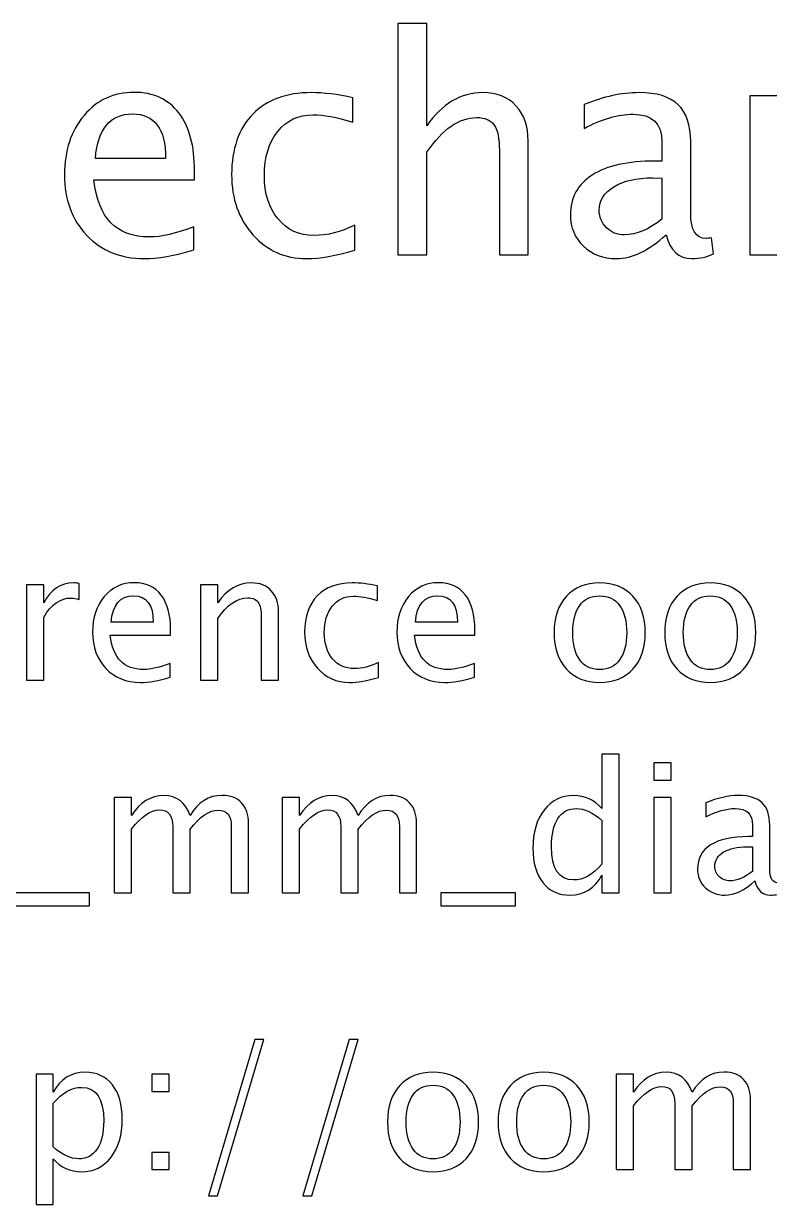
# Model space of a CAD drawing. Header units: centimetres. Extents: x -27.7 to 27.6, y -20.2 to 43.3.
# Drawn here: x -2.37 to 2.89, y 34.97 to 43.3 of the extents above; entities that cross this region are included whole.
import ezdxf

# ---------------------------------------------------------------- set-up
doc = ezdxf.new("R2010")
doc.units = ezdxf.units.CM
doc.header["$MEASUREMENT"] = 0
doc.layers.add('Layer 1', color=7, linetype='Continuous')

msp = doc.modelspace()

# ---------------------------------------------------------------- linework, layer by layer
at = {"layer": 'Layer 1'}
for points, knots in [([(0.26603, 41.67044), (0.26603, 41.67044), (0.26603, 43.30239), (0.26603, 43.30239), (0.26603, 43.30239), (0.26603, 43.30239), (0.46923, 43.30239), (0.46923, 43.30239), (0.46923, 43.30239), (0.46923, 43.30239), (0.46923, 42.58026), (0.46923, 42.58026), (0.46923, 42.58026), (0.57683, 42.73724), (0.70877, 42.81556), (0.8647, 42.81556), (0.8647, 42.81556), (0.96277, 42.81556), (1.04073, 42.78487), (1.09823, 42.72313), (1.09823, 42.72313), (1.15574, 42.66175), (1.18467, 42.57884), (1.18467, 42.47513), (1.18467, 42.47513), (1.18467, 42.47513), (1.18467, 41.67044), (1.18467, 41.67044), (1.18467, 41.67044), (1.18467, 41.67044), (0.98146, 41.67044), (0.98146, 41.67044), (0.98146, 41.67044), (0.98146, 41.67044), (0.98146, 42.40881), (0.98146, 42.40881), (0.98146, 42.40881), (0.98146, 42.49206), (0.96912, 42.55133), (0.94478, 42.58661), (0.94478, 42.58661), (0.92008, 42.62224), (0.87951, 42.63987), (0.82271, 42.63987), (0.82271, 42.63987), (0.69783, 42.63987), (0.58, 42.55838), (0.46923, 42.3954), (0.46923, 42.3954), (0.46923, 42.3954), (0.46923, 41.67044), (0.46923, 41.67044), (0.46923, 41.67044), (0.46923, 41.67044), (0.26603, 41.67044), (0.26603, 41.67044)], [0, 0, 0, 0, 0.0666667, 0.0666667, 0.0666667, 0.0666667, 0.1333333, 0.1333333, 0.1333333, 0.1333333, 0.2, 0.2, 0.2, 0.2, 0.2666667, 0.2666667, 0.2666667, 0.2666667, 0.3333333, 0.3333333, 0.3333333, 0.3333333, 0.4, 0.4, 0.4, 0.4, 0.4666667, 0.4666667, 0.4666667, 0.4666667, 0.5333333, 0.5333333, 0.5333333, 0.5333333, 0.6, 0.6, 0.6, 0.6, 0.6666667, 0.6666667, 0.6666667, 0.6666667, 0.7333333, 0.7333333, 0.7333333, 0.7333333, 0.8, 0.8, 0.8, 0.8, 0.8666667, 0.8666667, 0.8666667, 0.8666667, 1, 1, 1, 1]), ([(-1.17402, 41.70642), (-1.31054, 41.6655), (-1.42731, 41.64504), (-1.52468, 41.64504), (-1.52468, 41.64504), (-1.69084, 41.64504), (-1.82595, 41.70007), (-1.93002, 41.80979), (-1.93002, 41.80979), (-2.03409, 41.9195), (-2.0863, 42.06167), (-2.0863, 42.23665), (-2.0863, 42.23665), (-2.0863, 42.40634), (-2.04044, 42.54568), (-1.94836, 42.65469), (-1.94836, 42.65469), (-1.85629, 42.76335), (-1.73846, 42.81768), (-1.59488, 42.81768), (-1.59488, 42.81768), (-1.45906, 42.81768), (-1.35393, 42.76934), (-1.27985, 42.67268), (-1.27985, 42.67268), (-1.20577, 42.57602), (-1.16872, 42.43914), (-1.16872, 42.2617), (-1.16872, 42.2617), (-1.16872, 42.2617), (-1.16978, 42.19961), (-1.16978, 42.19961), (-1.16978, 42.19961), (-1.16978, 42.19961), (-1.87887, 42.19961), (-1.87887, 42.19961), (-1.87887, 42.19961), (-1.84923, 41.9315), (-1.71835, 41.79744), (-1.48658, 41.79744), (-1.48658, 41.79744), (-1.40156, 41.79744), (-1.29749, 41.82143), (-1.17402, 41.86941), (-1.17402, 41.86941), (-1.17402, 41.86941), (-1.17402, 41.70642), (-1.17402, 41.70642)], [0, 0, 0, 0, 0.0769231, 0.0769231, 0.0769231, 0.0769231, 0.1538462, 0.1538462, 0.1538462, 0.1538462, 0.2307692, 0.2307692, 0.2307692, 0.2307692, 0.3076923, 0.3076923, 0.3076923, 0.3076923, 0.3846154, 0.3846154, 0.3846154, 0.3846154, 0.4615385, 0.4615385, 0.4615385, 0.4615385, 0.5384615, 0.5384615, 0.5384615, 0.5384615, 0.6153846, 0.6153846, 0.6153846, 0.6153846, 0.6923077, 0.6923077, 0.6923077, 0.6923077, 0.7692308, 0.7692308, 0.7692308, 0.7692308, 0.8461538, 0.8461538, 0.8461538, 0.8461538, 1, 1, 1, 1]), ([(-0.03913, 41.70431), (-0.17071, 41.6648), (-0.28431, 41.64504), (-0.37991, 41.64504), (-0.37991, 41.64504), (-0.5316, 41.64504), (-0.65719, 41.70113), (-0.75703, 41.81296), (-0.75703, 41.81296), (-0.85687, 41.92515), (-0.90696, 42.06661), (-0.90696, 42.237), (-0.90696, 42.237), (-0.90696, 42.41904), (-0.85757, 42.56121), (-0.75879, 42.66281), (-0.75879, 42.66281), (-0.66001, 42.76476), (-0.52208, 42.81556), (-0.34498, 42.81556), (-0.34498, 42.81556), (-0.25785, 42.81556), (-0.15978, 42.80356), (-0.05183, 42.77958), (-0.05183, 42.77958), (-0.05183, 42.77958), (-0.05183, 42.60812), (-0.05183, 42.60812), (-0.05183, 42.60812), (-0.16648, 42.64199), (-0.25996, 42.65892), (-0.33193, 42.65892), (-0.33193, 42.65892), (-0.43635, 42.65892), (-0.51996, 42.61977), (-0.5824, 42.5418), (-0.5824, 42.5418), (-0.64485, 42.46384), (-0.67624, 42.35977), (-0.67624, 42.22995), (-0.67624, 42.22995), (-0.67624, 42.104), (-0.64379, 42.0024), (-0.57923, 41.92444), (-0.57923, 41.92444), (-0.51467, 41.84683), (-0.43036, 41.80802), (-0.32558, 41.80802), (-0.32558, 41.80802), (-0.2328, 41.80802), (-0.13755, 41.83201), (-0.03913, 41.87999), (-0.03913, 41.87999), (-0.03913, 41.87999), (-0.03913, 41.70431), (-0.03913, 41.70431)], [0, 0, 0, 0, 0.0666667, 0.0666667, 0.0666667, 0.0666667, 0.1333333, 0.1333333, 0.1333333, 0.1333333, 0.2, 0.2, 0.2, 0.2, 0.2666667, 0.2666667, 0.2666667, 0.2666667, 0.3333333, 0.3333333, 0.3333333, 0.3333333, 0.4, 0.4, 0.4, 0.4, 0.4666667, 0.4666667, 0.4666667, 0.4666667, 0.5333333, 0.5333333, 0.5333333, 0.5333333, 0.6, 0.6, 0.6, 0.6, 0.6666667, 0.6666667, 0.6666667, 0.6666667, 0.7333333, 0.7333333, 0.7333333, 0.7333333, 0.8, 0.8, 0.8, 0.8, 0.8666667, 0.8666667, 0.8666667, 0.8666667, 1, 1, 1, 1]), ([(2.15798, 41.81332), (2.03592, 41.70113), (1.91845, 41.64504), (1.80556, 41.64504), (1.80556, 41.64504), (1.71278, 41.64504), (1.63552, 41.67397), (1.57449, 41.73218), (1.57449, 41.73218), (1.51311, 41.79038), (1.48241, 41.86376), (1.48241, 41.95231), (1.48241, 41.95231), (1.48241, 42.07472), (1.53392, 42.16892), (1.63693, 42.23453), (1.63693, 42.23453), (1.73994, 42.30015), (1.88776, 42.33296), (2.08037, 42.33296), (2.08037, 42.33296), (2.08037, 42.33296), (2.128, 42.33296), (2.128, 42.33296), (2.128, 42.33296), (2.128, 42.33296), (2.128, 42.46807), (2.128, 42.46807), (2.128, 42.46807), (2.128, 42.59825), (2.06026, 42.66316), (1.92444, 42.66316), (1.92444, 42.66316), (1.81932, 42.66316), (1.70431, 42.63), (1.57978, 42.56367), (1.57978, 42.56367), (1.57978, 42.56367), (1.57978, 42.73089), (1.57978, 42.73089), (1.57978, 42.73089), (1.71666, 42.78734), (1.84578, 42.81556), (1.96678, 42.81556), (1.96678, 42.81556), (2.09131, 42.81556), (2.18338, 42.78734), (2.2423, 42.73054), (2.2423, 42.73054), (2.30156, 42.67374), (2.3312, 42.58625), (2.3312, 42.46807), (2.3312, 42.46807), (2.3312, 42.46807), (2.3312, 41.96113), (2.3312, 41.96113), (2.3312, 41.96113), (2.3312, 41.84507), (2.36683, 41.78686), (2.43844, 41.78686), (2.43844, 41.78686), (2.44726, 41.78686), (2.46032, 41.78827), (2.4776, 41.79109), (2.4776, 41.79109), (2.4776, 41.79109), (2.49207, 41.6782), (2.49207, 41.6782), (2.49207, 41.6782), (2.44585, 41.65598), (2.39505, 41.64504), (2.33931, 41.64504), (2.33931, 41.64504), (2.24441, 41.64504), (2.18409, 41.70113), (2.15798, 41.81332)], [0, 0, 0, 0, 0.05, 0.05, 0.05, 0.05, 0.1, 0.1, 0.1, 0.1, 0.15, 0.15, 0.15, 0.15, 0.2, 0.2, 0.2, 0.2, 0.25, 0.25, 0.25, 0.25, 0.3, 0.3, 0.3, 0.3, 0.35, 0.35, 0.35, 0.35, 0.4, 0.4, 0.4, 0.4, 0.45, 0.45, 0.45, 0.45, 0.5, 0.5, 0.5, 0.5, 0.55, 0.55, 0.55, 0.55, 0.6, 0.6, 0.6, 0.6, 0.65, 0.65, 0.65, 0.65, 0.7, 0.7, 0.7, 0.7, 0.75, 0.75, 0.75, 0.75, 0.8, 0.8, 0.8, 0.8, 0.85, 0.85, 0.85, 0.85, 0.9, 0.9, 0.9, 0.9, 1, 1, 1, 1]), ([(2.74853, 41.67044), (2.74853, 41.67044), (2.74853, 42.79228), (2.74853, 42.79228), (2.74853, 42.79228), (2.74853, 42.79228), (2.95173, 42.79228), (2.95173, 42.79228), (2.95173, 42.79228), (2.95173, 42.79228), (2.95173, 42.58026), (2.95173, 42.58026), (2.95173, 42.58026), (3.05933, 42.73724), (3.19127, 42.81556), (3.3472, 42.81556), (3.3472, 42.81556), (3.44527, 42.81556), (3.52323, 42.78487), (3.58073, 42.72313), (3.58073, 42.72313), (3.63824, 42.66175), (3.66717, 42.57884), (3.66717, 42.47513), (3.66717, 42.47513), (3.66717, 42.47513), (3.66717, 41.67044), (3.66717, 41.67044), (3.66717, 41.67044), (3.66717, 41.67044), (3.46396, 41.67044), (3.46396, 41.67044), (3.46396, 41.67044), (3.46396, 41.67044), (3.46396, 42.40881), (3.46396, 42.40881), (3.46396, 42.40881), (3.46396, 42.49206), (3.45162, 42.55133), (3.42728, 42.58661), (3.42728, 42.58661), (3.40258, 42.62224), (3.36201, 42.63987), (3.30521, 42.63987), (3.30521, 42.63987), (3.18033, 42.63987), (3.0625, 42.55838), (2.95173, 42.3954), (2.95173, 42.3954), (2.95173, 42.3954), (2.95173, 41.67044), (2.95173, 41.67044), (2.95173, 41.67044), (2.95173, 41.67044), (2.74853, 41.67044), (2.74853, 41.67044)], [0, 0, 0, 0, 0.0666667, 0.0666667, 0.0666667, 0.0666667, 0.1333333, 0.1333333, 0.1333333, 0.1333333, 0.2, 0.2, 0.2, 0.2, 0.2666667, 0.2666667, 0.2666667, 0.2666667, 0.3333333, 0.3333333, 0.3333333, 0.3333333, 0.4, 0.4, 0.4, 0.4, 0.4666667, 0.4666667, 0.4666667, 0.4666667, 0.5333333, 0.5333333, 0.5333333, 0.5333333, 0.6, 0.6, 0.6, 0.6, 0.6666667, 0.6666667, 0.6666667, 0.6666667, 0.7333333, 0.7333333, 0.7333333, 0.7333333, 0.8, 0.8, 0.8, 0.8, 0.8666667, 0.8666667, 0.8666667, 0.8666667, 1, 1, 1, 1]), ([(-1.86828, 42.35201), (-1.86828, 42.35201), (-1.37298, 42.35201), (-1.37298, 42.35201), (-1.37298, 42.35201), (-1.37298, 42.56085), (-1.45095, 42.66527), (-1.60652, 42.66527), (-1.60652, 42.66527), (-1.76315, 42.66527), (-1.85029, 42.56085), (-1.86828, 42.35201)], [0, 0, 0, 0, 0.25, 0.25, 0.25, 0.25, 0.5, 0.5, 0.5, 0.5, 1, 1, 1, 1]), ([(2.128, 41.92409), (2.128, 41.92409), (2.128, 42.21231), (2.128, 42.21231), (2.128, 42.21231), (2.128, 42.21231), (2.06273, 42.21442), (2.06273, 42.21442), (2.06273, 42.21442), (1.94984, 42.21442), (1.85883, 42.19361), (1.78933, 42.15198), (1.78933, 42.15198), (1.72019, 42.11), (1.68561, 42.05462), (1.68561, 41.98547), (1.68561, 41.98547), (1.68561, 41.93714), (1.7029, 41.89622), (1.73712, 41.8627), (1.73712, 41.8627), (1.77169, 41.82919), (1.81367, 41.81226), (1.86341, 41.81226), (1.86341, 41.81226), (1.94808, 41.81226), (2.03628, 41.84965), (2.128, 41.92409)], [0, 0, 0, 0, 0.125, 0.125, 0.125, 0.125, 0.25, 0.25, 0.25, 0.25, 0.375, 0.375, 0.375, 0.375, 0.5, 0.5, 0.5, 0.5, 0.625, 0.625, 0.625, 0.625, 0.75, 0.75, 0.75, 0.75, 1, 1, 1, 1]), ([(-2.35426, 38.67044), (-2.35426, 38.67044), (-2.35426, 39.34354), (-2.35426, 39.34354), (-2.35426, 39.34354), (-2.35426, 39.34354), (-2.23234, 39.34354), (-2.23234, 39.34354), (-2.23234, 39.34354), (-2.23234, 39.34354), (-2.23234, 39.21633), (-2.23234, 39.21633), (-2.23234, 39.21633), (-2.18387, 39.31052), (-2.11359, 39.35751), (-2.02131, 39.35751), (-2.02131, 39.35751), (-2.00882, 39.35751), (-1.9957, 39.35645), (-1.98215, 39.35434), (-1.98215, 39.35434), (-1.98215, 39.35434), (-1.98215, 39.24025), (-1.98215, 39.24025), (-1.98215, 39.24025), (-2.00332, 39.24723), (-2.02194, 39.25083), (-2.03803, 39.25083), (-2.03803, 39.25083), (-2.1155, 39.25083), (-2.18027, 39.20511), (-2.23234, 39.11346), (-2.23234, 39.11346), (-2.23234, 39.11346), (-2.23234, 38.67044), (-2.23234, 38.67044), (-2.23234, 38.67044), (-2.23234, 38.67044), (-2.35426, 38.67044), (-2.35426, 38.67044)], [0, 0, 0, 0, 0.0909091, 0.0909091, 0.0909091, 0.0909091, 0.1818182, 0.1818182, 0.1818182, 0.1818182, 0.2727273, 0.2727273, 0.2727273, 0.2727273, 0.3636364, 0.3636364, 0.3636364, 0.3636364, 0.4545455, 0.4545455, 0.4545455, 0.4545455, 0.5454545, 0.5454545, 0.5454545, 0.5454545, 0.6363636, 0.6363636, 0.6363636, 0.6363636, 0.7272727, 0.7272727, 0.7272727, 0.7272727, 0.8181818, 0.8181818, 0.8181818, 0.8181818, 1, 1, 1, 1]), ([(-1.34059, 38.69203), (-1.4225, 38.66748), (-1.49257, 38.6552), (-1.55099, 38.6552), (-1.55099, 38.6552), (-1.65068, 38.6552), (-1.73175, 38.68822), (-1.79419, 38.75405), (-1.79419, 38.75405), (-1.85663, 38.81988), (-1.88796, 38.90518), (-1.88796, 39.01017), (-1.88796, 39.01017), (-1.88796, 39.11198), (-1.86044, 39.19559), (-1.8052, 39.26099), (-1.8052, 39.26099), (-1.74995, 39.32618), (-1.67926, 39.35878), (-1.59311, 39.35878), (-1.59311, 39.35878), (-1.51162, 39.35878), (-1.44854, 39.32978), (-1.40409, 39.27179), (-1.40409, 39.27179), (-1.35964, 39.21379), (-1.33741, 39.13166), (-1.33741, 39.02519), (-1.33741, 39.02519), (-1.33741, 39.02519), (-1.33805, 38.98794), (-1.33805, 38.98794), (-1.33805, 38.98794), (-1.33805, 38.98794), (-1.7635, 38.98794), (-1.7635, 38.98794), (-1.7635, 38.98794), (-1.74572, 38.82707), (-1.66719, 38.74664), (-1.52813, 38.74664), (-1.52813, 38.74664), (-1.47711, 38.74664), (-1.41467, 38.76103), (-1.34059, 38.78982), (-1.34059, 38.78982), (-1.34059, 38.78982), (-1.34059, 38.69203), (-1.34059, 38.69203)], [0, 0, 0, 0, 0.0769231, 0.0769231, 0.0769231, 0.0769231, 0.1538462, 0.1538462, 0.1538462, 0.1538462, 0.2307692, 0.2307692, 0.2307692, 0.2307692, 0.3076923, 0.3076923, 0.3076923, 0.3076923, 0.3846154, 0.3846154, 0.3846154, 0.3846154, 0.4615385, 0.4615385, 0.4615385, 0.4615385, 0.5384615, 0.5384615, 0.5384615, 0.5384615, 0.6153846, 0.6153846, 0.6153846, 0.6153846, 0.6923077, 0.6923077, 0.6923077, 0.6923077, 0.7692308, 0.7692308, 0.7692308, 0.7692308, 0.8461538, 0.8461538, 0.8461538, 0.8461538, 1, 1, 1, 1]), ([(-1.12702, 38.67044), (-1.12702, 38.67044), (-1.12702, 39.34354), (-1.12702, 39.34354), (-1.12702, 39.34354), (-1.12702, 39.34354), (-1.0051, 39.34354), (-1.0051, 39.34354), (-1.0051, 39.34354), (-1.0051, 39.34354), (-1.0051, 39.21633), (-1.0051, 39.21633), (-1.0051, 39.21633), (-0.94054, 39.31052), (-0.86138, 39.35751), (-0.76782, 39.35751), (-0.76782, 39.35751), (-0.70898, 39.35751), (-0.6622, 39.3391), (-0.6277, 39.30205), (-0.6277, 39.30205), (-0.5932, 39.26522), (-0.57584, 39.21548), (-0.57584, 39.15325), (-0.57584, 39.15325), (-0.57584, 39.15325), (-0.57584, 38.67044), (-0.57584, 38.67044), (-0.57584, 38.67044), (-0.57584, 38.67044), (-0.69776, 38.67044), (-0.69776, 38.67044), (-0.69776, 38.67044), (-0.69776, 38.67044), (-0.69776, 39.11346), (-0.69776, 39.11346), (-0.69776, 39.11346), (-0.69776, 39.16341), (-0.70517, 39.19897), (-0.71977, 39.22014), (-0.71977, 39.22014), (-0.73459, 39.24152), (-0.75893, 39.2521), (-0.79301, 39.2521), (-0.79301, 39.2521), (-0.86794, 39.2521), (-0.93864, 39.20321), (-1.0051, 39.10542), (-1.0051, 39.10542), (-1.0051, 39.10542), (-1.0051, 38.67044), (-1.0051, 38.67044), (-1.0051, 38.67044), (-1.0051, 38.67044), (-1.12702, 38.67044), (-1.12702, 38.67044)], [0, 0, 0, 0, 0.0666667, 0.0666667, 0.0666667, 0.0666667, 0.1333333, 0.1333333, 0.1333333, 0.1333333, 0.2, 0.2, 0.2, 0.2, 0.2666667, 0.2666667, 0.2666667, 0.2666667, 0.3333333, 0.3333333, 0.3333333, 0.3333333, 0.4, 0.4, 0.4, 0.4, 0.4666667, 0.4666667, 0.4666667, 0.4666667, 0.5333333, 0.5333333, 0.5333333, 0.5333333, 0.6, 0.6, 0.6, 0.6, 0.6666667, 0.6666667, 0.6666667, 0.6666667, 0.7333333, 0.7333333, 0.7333333, 0.7333333, 0.8, 0.8, 0.8, 0.8, 0.8666667, 0.8666667, 0.8666667, 0.8666667, 1, 1, 1, 1]), ([(0.12859, 38.69076), (0.04964, 38.66705), (-0.01852, 38.6552), (-0.07588, 38.6552), (-0.07588, 38.6552), (-0.1669, 38.6552), (-0.24225, 38.68886), (-0.30215, 38.75595), (-0.30215, 38.75595), (-0.36205, 38.82326), (-0.39211, 38.90814), (-0.39211, 39.01038), (-0.39211, 39.01038), (-0.39211, 39.1196), (-0.36248, 39.2049), (-0.30321, 39.26586), (-0.30321, 39.26586), (-0.24394, 39.32703), (-0.16118, 39.35751), (-0.05492, 39.35751), (-0.05492, 39.35751), (-0.00264, 39.35751), (0.0562, 39.35031), (0.12097, 39.33592), (0.12097, 39.33592), (0.12097, 39.33592), (0.12097, 39.23305), (0.12097, 39.23305), (0.12097, 39.23305), (0.05218, 39.25337), (-0.00391, 39.26353), (-0.04709, 39.26353), (-0.04709, 39.26353), (-0.10975, 39.26353), (-0.15991, 39.24004), (-0.19738, 39.19326), (-0.19738, 39.19326), (-0.23484, 39.14648), (-0.25368, 39.08404), (-0.25368, 39.00614), (-0.25368, 39.00614), (-0.25368, 38.93058), (-0.23421, 38.86962), (-0.19547, 38.82284), (-0.19547, 38.82284), (-0.15674, 38.77627), (-0.10615, 38.75299), (-0.04328, 38.75299), (-0.04328, 38.75299), (0.01239, 38.75299), (0.06954, 38.76738), (0.12859, 38.79617), (0.12859, 38.79617), (0.12859, 38.79617), (0.12859, 38.69076), (0.12859, 38.69076)], [0, 0, 0, 0, 0.0666667, 0.0666667, 0.0666667, 0.0666667, 0.1333333, 0.1333333, 0.1333333, 0.1333333, 0.2, 0.2, 0.2, 0.2, 0.2666667, 0.2666667, 0.2666667, 0.2666667, 0.3333333, 0.3333333, 0.3333333, 0.3333333, 0.4, 0.4, 0.4, 0.4, 0.4666667, 0.4666667, 0.4666667, 0.4666667, 0.5333333, 0.5333333, 0.5333333, 0.5333333, 0.6, 0.6, 0.6, 0.6, 0.6666667, 0.6666667, 0.6666667, 0.6666667, 0.7333333, 0.7333333, 0.7333333, 0.7333333, 0.8, 0.8, 0.8, 0.8, 0.8666667, 0.8666667, 0.8666667, 0.8666667, 1, 1, 1, 1]), ([(0.80571, 38.69203), (0.7238, 38.66748), (0.65373, 38.6552), (0.59531, 38.6552), (0.59531, 38.6552), (0.49562, 38.6552), (0.41455, 38.68822), (0.35211, 38.75405), (0.35211, 38.75405), (0.28967, 38.81988), (0.25834, 38.90518), (0.25834, 39.01017), (0.25834, 39.01017), (0.25834, 39.11198), (0.28586, 39.19559), (0.3411, 39.26099), (0.3411, 39.26099), (0.39635, 39.32618), (0.46704, 39.35878), (0.55319, 39.35878), (0.55319, 39.35878), (0.63468, 39.35878), (0.69776, 39.32978), (0.74221, 39.27179), (0.74221, 39.27179), (0.78666, 39.21379), (0.80889, 39.13166), (0.80889, 39.02519), (0.80889, 39.02519), (0.80889, 39.02519), (0.80825, 38.98794), (0.80825, 38.98794), (0.80825, 38.98794), (0.80825, 38.98794), (0.3828, 38.98794), (0.3828, 38.98794), (0.3828, 38.98794), (0.40058, 38.82707), (0.47911, 38.74664), (0.61817, 38.74664), (0.61817, 38.74664), (0.66919, 38.74664), (0.73163, 38.76103), (0.80571, 38.78982), (0.80571, 38.78982), (0.80571, 38.78982), (0.80571, 38.69203), (0.80571, 38.69203)], [0, 0, 0, 0, 0.0769231, 0.0769231, 0.0769231, 0.0769231, 0.1538462, 0.1538462, 0.1538462, 0.1538462, 0.2307692, 0.2307692, 0.2307692, 0.2307692, 0.3076923, 0.3076923, 0.3076923, 0.3076923, 0.3846154, 0.3846154, 0.3846154, 0.3846154, 0.4615385, 0.4615385, 0.4615385, 0.4615385, 0.5384615, 0.5384615, 0.5384615, 0.5384615, 0.6153846, 0.6153846, 0.6153846, 0.6153846, 0.6923077, 0.6923077, 0.6923077, 0.6923077, 0.7692308, 0.7692308, 0.7692308, 0.7692308, 0.8461538, 0.8461538, 0.8461538, 0.8461538, 1, 1, 1, 1]), ([(1.68899, 38.6552), (1.59014, 38.6552), (1.51183, 38.68674), (1.45425, 38.74982), (1.45425, 38.74982), (1.39647, 38.81289), (1.36768, 38.89862), (1.36768, 39.00678), (1.36768, 39.00678), (1.36768, 39.11473), (1.39647, 39.20024), (1.45425, 39.26311), (1.45425, 39.26311), (1.51183, 39.32597), (1.59014, 39.35751), (1.68899, 39.35751), (1.68899, 39.35751), (1.78784, 39.35751), (1.86616, 39.32597), (1.92373, 39.26311), (1.92373, 39.26311), (1.98151, 39.20024), (2.0103, 39.11473), (2.0103, 39.00678), (2.0103, 39.00678), (2.0103, 38.89862), (1.98151, 38.81289), (1.92373, 38.74982), (1.92373, 38.74982), (1.86616, 38.68674), (1.78784, 38.6552), (1.68899, 38.6552)], [0, 0, 0, 0, 0.1111111, 0.1111111, 0.1111111, 0.1111111, 0.2222222, 0.2222222, 0.2222222, 0.2222222, 0.3333333, 0.3333333, 0.3333333, 0.3333333, 0.4444444, 0.4444444, 0.4444444, 0.4444444, 0.5555556, 0.5555556, 0.5555556, 0.5555556, 0.6666667, 0.6666667, 0.6666667, 0.6666667, 0.7777778, 0.7777778, 0.7777778, 0.7777778, 1, 1, 1, 1]), ([(2.46919, 38.6552), (2.37034, 38.6552), (2.29203, 38.68674), (2.23445, 38.74982), (2.23445, 38.74982), (2.17667, 38.81289), (2.14788, 38.89862), (2.14788, 39.00678), (2.14788, 39.00678), (2.14788, 39.11473), (2.17667, 39.20024), (2.23445, 39.26311), (2.23445, 39.26311), (2.29203, 39.32597), (2.37034, 39.35751), (2.46919, 39.35751), (2.46919, 39.35751), (2.56804, 39.35751), (2.64636, 39.32597), (2.70393, 39.26311), (2.70393, 39.26311), (2.76171, 39.20024), (2.7905, 39.11473), (2.7905, 39.00678), (2.7905, 39.00678), (2.7905, 38.89862), (2.76171, 38.81289), (2.70393, 38.74982), (2.70393, 38.74982), (2.64636, 38.68674), (2.56804, 38.6552), (2.46919, 38.6552)], [0, 0, 0, 0, 0.1111111, 0.1111111, 0.1111111, 0.1111111, 0.2222222, 0.2222222, 0.2222222, 0.2222222, 0.3333333, 0.3333333, 0.3333333, 0.3333333, 0.4444444, 0.4444444, 0.4444444, 0.4444444, 0.5555556, 0.5555556, 0.5555556, 0.5555556, 0.6666667, 0.6666667, 0.6666667, 0.6666667, 0.7777778, 0.7777778, 0.7777778, 0.7777778, 1, 1, 1, 1]), ([(-1.75715, 39.07938), (-1.75715, 39.07938), (-1.45997, 39.07938), (-1.45997, 39.07938), (-1.45997, 39.07938), (-1.45997, 39.20469), (-1.50675, 39.26734), (-1.60009, 39.26734), (-1.60009, 39.26734), (-1.69407, 39.26734), (-1.74635, 39.20469), (-1.75715, 39.07938)], [0, 0, 0, 0, 0.25, 0.25, 0.25, 0.25, 0.5, 0.5, 0.5, 0.5, 1, 1, 1, 1]), ([(0.38915, 39.07938), (0.38915, 39.07938), (0.68633, 39.07938), (0.68633, 39.07938), (0.68633, 39.07938), (0.68633, 39.20469), (0.63955, 39.26734), (0.54621, 39.26734), (0.54621, 39.26734), (0.45223, 39.26734), (0.39995, 39.20469), (0.38915, 39.07938)], [0, 0, 0, 0, 0.25, 0.25, 0.25, 0.25, 0.5, 0.5, 0.5, 0.5, 1, 1, 1, 1]), ([(1.68878, 38.74664), (1.7491, 38.74664), (1.79609, 38.76929), (1.82954, 38.8148), (1.82954, 38.8148), (1.86277, 38.86009), (1.87949, 38.92423), (1.87949, 39.00678), (1.87949, 39.00678), (1.87949, 39.08912), (1.86277, 39.15304), (1.82954, 39.19834), (1.82954, 39.19834), (1.79609, 39.24342), (1.7491, 39.26607), (1.68878, 39.26607), (1.68878, 39.26607), (1.62824, 39.26607), (1.58125, 39.24342), (1.54823, 39.19834), (1.54823, 39.19834), (1.515, 39.15304), (1.49849, 39.08912), (1.49849, 39.00678), (1.49849, 39.00678), (1.49849, 38.92423), (1.515, 38.86009), (1.54823, 38.8148), (1.54823, 38.8148), (1.58125, 38.76929), (1.62824, 38.74664), (1.68878, 38.74664)], [0, 0, 0, 0, 0.1111111, 0.1111111, 0.1111111, 0.1111111, 0.2222222, 0.2222222, 0.2222222, 0.2222222, 0.3333333, 0.3333333, 0.3333333, 0.3333333, 0.4444444, 0.4444444, 0.4444444, 0.4444444, 0.5555556, 0.5555556, 0.5555556, 0.5555556, 0.6666667, 0.6666667, 0.6666667, 0.6666667, 0.7777778, 0.7777778, 0.7777778, 0.7777778, 1, 1, 1, 1]), ([(2.46898, 38.74664), (2.5293, 38.74664), (2.57629, 38.76929), (2.60974, 38.8148), (2.60974, 38.8148), (2.64297, 38.86009), (2.65969, 38.92423), (2.65969, 39.00678), (2.65969, 39.00678), (2.65969, 39.08912), (2.64297, 39.15304), (2.60974, 39.19834), (2.60974, 39.19834), (2.57629, 39.24342), (2.5293, 39.26607), (2.46898, 39.26607), (2.46898, 39.26607), (2.40844, 39.26607), (2.36145, 39.24342), (2.32843, 39.19834), (2.32843, 39.19834), (2.2952, 39.15304), (2.27869, 39.08912), (2.27869, 39.00678), (2.27869, 39.00678), (2.27869, 38.92423), (2.2952, 38.86009), (2.32843, 38.8148), (2.32843, 38.8148), (2.36145, 38.76929), (2.40844, 38.74664), (2.46898, 38.74664)], [0, 0, 0, 0, 0.1111111, 0.1111111, 0.1111111, 0.1111111, 0.2222222, 0.2222222, 0.2222222, 0.2222222, 0.3333333, 0.3333333, 0.3333333, 0.3333333, 0.4444444, 0.4444444, 0.4444444, 0.4444444, 0.5555556, 0.5555556, 0.5555556, 0.5555556, 0.6666667, 0.6666667, 0.6666667, 0.6666667, 0.7777778, 0.7777778, 0.7777778, 0.7777778, 1, 1, 1, 1]), ([(1.70423, 37.17044), (1.70423, 37.17044), (1.70423, 37.29681), (1.70423, 37.29681), (1.70423, 37.29681), (1.65449, 37.2024), (1.57956, 37.1552), (1.47944, 37.1552), (1.47944, 37.1552), (1.39816, 37.1552), (1.33424, 37.18462), (1.28767, 37.24368), (1.28767, 37.24368), (1.2411, 37.30273), (1.21782, 37.38338), (1.21782, 37.48561), (1.21782, 37.48561), (1.21782, 37.59737), (1.24428, 37.68733), (1.29698, 37.75549), (1.29698, 37.75549), (1.3499, 37.82343), (1.41933, 37.85751), (1.50548, 37.85751), (1.50548, 37.85751), (1.58527, 37.85751), (1.65174, 37.82703), (1.70423, 37.76586), (1.70423, 37.76586), (1.70423, 37.76586), (1.70423, 38.14961), (1.70423, 38.14961), (1.70423, 38.14961), (1.70423, 38.14961), (1.82615, 38.14961), (1.82615, 38.14961), (1.82615, 38.14961), (1.82615, 38.14961), (1.82615, 37.17044), (1.82615, 37.17044), (1.82615, 37.17044), (1.82615, 37.17044), (1.70423, 37.17044), (1.70423, 37.17044)], [0, 0, 0, 0, 0.0833333, 0.0833333, 0.0833333, 0.0833333, 0.1666667, 0.1666667, 0.1666667, 0.1666667, 0.25, 0.25, 0.25, 0.25, 0.3333333, 0.3333333, 0.3333333, 0.3333333, 0.4166667, 0.4166667, 0.4166667, 0.4166667, 0.5, 0.5, 0.5, 0.5, 0.5833333, 0.5833333, 0.5833333, 0.5833333, 0.6666667, 0.6666667, 0.6666667, 0.6666667, 0.75, 0.75, 0.75, 0.75, 0.8333333, 0.8333333, 0.8333333, 0.8333333, 1, 1, 1, 1]), ([(2.07041, 37.96673), (2.07041, 37.96673), (2.07041, 38.08865), (2.07041, 38.08865), (2.07041, 38.08865), (2.07041, 38.08865), (2.19233, 38.08865), (2.19233, 38.08865), (2.19233, 38.08865), (2.19233, 38.08865), (2.19233, 37.96673), (2.19233, 37.96673), (2.19233, 37.96673), (2.19233, 37.96673), (2.07041, 37.96673), (2.07041, 37.96673)], [0, 0, 0, 0, 0.2, 0.2, 0.2, 0.2, 0.4, 0.4, 0.4, 0.4, 0.6, 0.6, 0.6, 0.6, 1, 1, 1, 1]), ([(-1.73536, 37.17044), (-1.73536, 37.17044), (-1.73536, 37.84354), (-1.73536, 37.84354), (-1.73536, 37.84354), (-1.73536, 37.84354), (-1.61344, 37.84354), (-1.61344, 37.84354), (-1.61344, 37.84354), (-1.61344, 37.84354), (-1.61344, 37.71633), (-1.61344, 37.71633), (-1.61344, 37.71633), (-1.55396, 37.81052), (-1.47776, 37.85751), (-1.38442, 37.85751), (-1.38442, 37.85751), (-1.29446, 37.85751), (-1.23329, 37.81052), (-1.20069, 37.71633), (-1.20069, 37.71633), (-1.1429, 37.81137), (-1.06755, 37.85878), (-0.97505, 37.85878), (-0.97505, 37.85878), (-0.916, 37.85878), (-0.87007, 37.84142), (-0.83726, 37.8065), (-0.83726, 37.8065), (-0.80445, 37.77157), (-0.78794, 37.72268), (-0.78794, 37.65981), (-0.78794, 37.65981), (-0.78794, 37.65981), (-0.78794, 37.17044), (-0.78794, 37.17044), (-0.78794, 37.17044), (-0.78794, 37.17044), (-0.90986, 37.17044), (-0.90986, 37.17044), (-0.90986, 37.17044), (-0.90986, 37.17044), (-0.90986, 37.63971), (-0.90986, 37.63971), (-0.90986, 37.63971), (-0.90986, 37.71633), (-0.94034, 37.75464), (-1.0013, 37.75464), (-1.0013, 37.75464), (-1.06459, 37.75464), (-1.13105, 37.70998), (-1.20069, 37.62044), (-1.20069, 37.62044), (-1.20069, 37.62044), (-1.20069, 37.17044), (-1.20069, 37.17044), (-1.20069, 37.17044), (-1.20069, 37.17044), (-1.32261, 37.17044), (-1.32261, 37.17044), (-1.32261, 37.17044), (-1.32261, 37.17044), (-1.32261, 37.64013), (-1.32261, 37.64013), (-1.32261, 37.64013), (-1.32261, 37.71739), (-1.35351, 37.75591), (-1.41553, 37.75591), (-1.41553, 37.75591), (-1.47713, 37.75591), (-1.54317, 37.71104), (-1.61344, 37.62108), (-1.61344, 37.62108), (-1.61344, 37.62108), (-1.61344, 37.17044), (-1.61344, 37.17044), (-1.61344, 37.17044), (-1.61344, 37.17044), (-1.73536, 37.17044), (-1.73536, 37.17044)], [0, 0, 0, 0, 0.047619, 0.047619, 0.047619, 0.047619, 0.0952381, 0.0952381, 0.0952381, 0.0952381, 0.1428571, 0.1428571, 0.1428571, 0.1428571, 0.1904762, 0.1904762, 0.1904762, 0.1904762, 0.2380952, 0.2380952, 0.2380952, 0.2380952, 0.2857143, 0.2857143, 0.2857143, 0.2857143, 0.3333333, 0.3333333, 0.3333333, 0.3333333, 0.3809524, 0.3809524, 0.3809524, 0.3809524, 0.4285714, 0.4285714, 0.4285714, 0.4285714, 0.4761905, 0.4761905, 0.4761905, 0.4761905, 0.5238095, 0.5238095, 0.5238095, 0.5238095, 0.5714286, 0.5714286, 0.5714286, 0.5714286, 0.6190476, 0.6190476, 0.6190476, 0.6190476, 0.6666667, 0.6666667, 0.6666667, 0.6666667, 0.7142857, 0.7142857, 0.7142857, 0.7142857, 0.7619048, 0.7619048, 0.7619048, 0.7619048, 0.8095238, 0.8095238, 0.8095238, 0.8095238, 0.8571429, 0.8571429, 0.8571429, 0.8571429, 0.9047619, 0.9047619, 0.9047619, 0.9047619, 1, 1, 1, 1]), ([(-0.5496, 37.17044), (-0.5496, 37.17044), (-0.5496, 37.84354), (-0.5496, 37.84354), (-0.5496, 37.84354), (-0.5496, 37.84354), (-0.42768, 37.84354), (-0.42768, 37.84354), (-0.42768, 37.84354), (-0.42768, 37.84354), (-0.42768, 37.71633), (-0.42768, 37.71633), (-0.42768, 37.71633), (-0.3682, 37.81052), (-0.292, 37.85751), (-0.19866, 37.85751), (-0.19866, 37.85751), (-0.1087, 37.85751), (-0.04753, 37.81052), (-0.01493, 37.71633), (-0.01493, 37.71633), (0.04286, 37.81137), (0.11821, 37.85878), (0.21071, 37.85878), (0.21071, 37.85878), (0.26976, 37.85878), (0.31569, 37.84142), (0.3485, 37.8065), (0.3485, 37.8065), (0.38131, 37.77157), (0.39782, 37.72268), (0.39782, 37.65981), (0.39782, 37.65981), (0.39782, 37.65981), (0.39782, 37.17044), (0.39782, 37.17044), (0.39782, 37.17044), (0.39782, 37.17044), (0.2759, 37.17044), (0.2759, 37.17044), (0.2759, 37.17044), (0.2759, 37.17044), (0.2759, 37.63971), (0.2759, 37.63971), (0.2759, 37.63971), (0.2759, 37.71633), (0.24542, 37.75464), (0.18446, 37.75464), (0.18446, 37.75464), (0.12117, 37.75464), (0.05471, 37.70998), (-0.01493, 37.62044), (-0.01493, 37.62044), (-0.01493, 37.62044), (-0.01493, 37.17044), (-0.01493, 37.17044), (-0.01493, 37.17044), (-0.01493, 37.17044), (-0.13685, 37.17044), (-0.13685, 37.17044), (-0.13685, 37.17044), (-0.13685, 37.17044), (-0.13685, 37.64013), (-0.13685, 37.64013), (-0.13685, 37.64013), (-0.13685, 37.71739), (-0.16775, 37.75591), (-0.22977, 37.75591), (-0.22977, 37.75591), (-0.29137, 37.75591), (-0.35741, 37.71104), (-0.42768, 37.62108), (-0.42768, 37.62108), (-0.42768, 37.62108), (-0.42768, 37.17044), (-0.42768, 37.17044), (-0.42768, 37.17044), (-0.42768, 37.17044), (-0.5496, 37.17044), (-0.5496, 37.17044)], [0, 0, 0, 0, 0.047619, 0.047619, 0.047619, 0.047619, 0.0952381, 0.0952381, 0.0952381, 0.0952381, 0.1428571, 0.1428571, 0.1428571, 0.1428571, 0.1904762, 0.1904762, 0.1904762, 0.1904762, 0.2380952, 0.2380952, 0.2380952, 0.2380952, 0.2857143, 0.2857143, 0.2857143, 0.2857143, 0.3333333, 0.3333333, 0.3333333, 0.3333333, 0.3809524, 0.3809524, 0.3809524, 0.3809524, 0.4285714, 0.4285714, 0.4285714, 0.4285714, 0.4761905, 0.4761905, 0.4761905, 0.4761905, 0.5238095, 0.5238095, 0.5238095, 0.5238095, 0.5714286, 0.5714286, 0.5714286, 0.5714286, 0.6190476, 0.6190476, 0.6190476, 0.6190476, 0.6666667, 0.6666667, 0.6666667, 0.6666667, 0.7142857, 0.7142857, 0.7142857, 0.7142857, 0.7619048, 0.7619048, 0.7619048, 0.7619048, 0.8095238, 0.8095238, 0.8095238, 0.8095238, 0.8571429, 0.8571429, 0.8571429, 0.8571429, 0.9047619, 0.9047619, 0.9047619, 0.9047619, 1, 1, 1, 1]), ([(2.07041, 37.17044), (2.07041, 37.17044), (2.07041, 37.84354), (2.07041, 37.84354), (2.07041, 37.84354), (2.07041, 37.84354), (2.19233, 37.84354), (2.19233, 37.84354), (2.19233, 37.84354), (2.19233, 37.84354), (2.19233, 37.17044), (2.19233, 37.17044), (2.19233, 37.17044), (2.19233, 37.17044), (2.07041, 37.17044), (2.07041, 37.17044)], [0, 0, 0, 0, 0.2, 0.2, 0.2, 0.2, 0.4, 0.4, 0.4, 0.4, 0.6, 0.6, 0.6, 0.6, 1, 1, 1, 1]), ([(2.78436, 37.25617), (2.71113, 37.18886), (2.64064, 37.1552), (2.57291, 37.1552), (2.57291, 37.1552), (2.51724, 37.1552), (2.47088, 37.17256), (2.43427, 37.20748), (2.43427, 37.20748), (2.39744, 37.24241), (2.37902, 37.28643), (2.37902, 37.33956), (2.37902, 37.33956), (2.37902, 37.41301), (2.40992, 37.46953), (2.47173, 37.5089), (2.47173, 37.5089), (2.53354, 37.54827), (2.62223, 37.56795), (2.7378, 37.56795), (2.7378, 37.56795), (2.7378, 37.56795), (2.76637, 37.56795), (2.76637, 37.56795), (2.76637, 37.56795), (2.76637, 37.56795), (2.76637, 37.64902), (2.76637, 37.64902), (2.76637, 37.64902), (2.76637, 37.72712), (2.72573, 37.76607), (2.64424, 37.76607), (2.64424, 37.76607), (2.58116, 37.76607), (2.51216, 37.74617), (2.43744, 37.70638), (2.43744, 37.70638), (2.43744, 37.70638), (2.43744, 37.80671), (2.43744, 37.80671), (2.43744, 37.80671), (2.51957, 37.84058), (2.59704, 37.85751), (2.66964, 37.85751), (2.66964, 37.85751), (2.74436, 37.85751), (2.7996, 37.84058), (2.83495, 37.8065), (2.83495, 37.8065), (2.87051, 37.77242), (2.88829, 37.71993), (2.88829, 37.64902), (2.88829, 37.64902), (2.88829, 37.64902), (2.88829, 37.34485), (2.88829, 37.34485), (2.88829, 37.34485), (2.88829, 37.27522), (2.90967, 37.24029), (2.95264, 37.24029), (2.95264, 37.24029), (2.95793, 37.24029), (2.96576, 37.24114), (2.97613, 37.24283), (2.97613, 37.24283), (2.97613, 37.24283), (2.98481, 37.1751), (2.98481, 37.1751), (2.98481, 37.1751), (2.95708, 37.16176), (2.9266, 37.1552), (2.89316, 37.1552), (2.89316, 37.1552), (2.83622, 37.1552), (2.80003, 37.18886), (2.78436, 37.25617)], [0, 0, 0, 0, 0.05, 0.05, 0.05, 0.05, 0.1, 0.1, 0.1, 0.1, 0.15, 0.15, 0.15, 0.15, 0.2, 0.2, 0.2, 0.2, 0.25, 0.25, 0.25, 0.25, 0.3, 0.3, 0.3, 0.3, 0.35, 0.35, 0.35, 0.35, 0.4, 0.4, 0.4, 0.4, 0.45, 0.45, 0.45, 0.45, 0.5, 0.5, 0.5, 0.5, 0.55, 0.55, 0.55, 0.55, 0.6, 0.6, 0.6, 0.6, 0.65, 0.65, 0.65, 0.65, 0.7, 0.7, 0.7, 0.7, 0.75, 0.75, 0.75, 0.75, 0.8, 0.8, 0.8, 0.8, 0.85, 0.85, 0.85, 0.85, 0.9, 0.9, 0.9, 0.9, 1, 1, 1, 1]), ([(1.70423, 37.68246), (1.64094, 37.73813), (1.58104, 37.76607), (1.52431, 37.76607), (1.52431, 37.76607), (1.46843, 37.76607), (1.42525, 37.74279), (1.39456, 37.69601), (1.39456, 37.69601), (1.36387, 37.64944), (1.34863, 37.5834), (1.34863, 37.49789), (1.34863, 37.49789), (1.34863, 37.34062), (1.4007, 37.26188), (1.50505, 37.26188), (1.50505, 37.26188), (1.57279, 37.26188), (1.63925, 37.29892), (1.70423, 37.37279), (1.70423, 37.37279), (1.70423, 37.37279), (1.70423, 37.68246), (1.70423, 37.68246)], [0, 0, 0, 0, 0.1428571, 0.1428571, 0.1428571, 0.1428571, 0.2857143, 0.2857143, 0.2857143, 0.2857143, 0.4285714, 0.4285714, 0.4285714, 0.4285714, 0.5714286, 0.5714286, 0.5714286, 0.5714286, 0.7142857, 0.7142857, 0.7142857, 0.7142857, 1, 1, 1, 1]), ([(2.76637, 37.32263), (2.76637, 37.32263), (2.76637, 37.49556), (2.76637, 37.49556), (2.76637, 37.49556), (2.76637, 37.49556), (2.72721, 37.49683), (2.72721, 37.49683), (2.72721, 37.49683), (2.65948, 37.49683), (2.60487, 37.48434), (2.56317, 37.45937), (2.56317, 37.45937), (2.52168, 37.43418), (2.50094, 37.40095), (2.50094, 37.35946), (2.50094, 37.35946), (2.50094, 37.33046), (2.51131, 37.30591), (2.53184, 37.2858), (2.53184, 37.2858), (2.55259, 37.26569), (2.57778, 37.25553), (2.60762, 37.25553), (2.60762, 37.25553), (2.65842, 37.25553), (2.71134, 37.27797), (2.76637, 37.32263)], [0, 0, 0, 0, 0.125, 0.125, 0.125, 0.125, 0.25, 0.25, 0.25, 0.25, 0.375, 0.375, 0.375, 0.375, 0.5, 0.5, 0.5, 0.5, 0.625, 0.625, 0.625, 0.625, 0.75, 0.75, 0.75, 0.75, 1, 1, 1, 1]), ([(-2.43894, 37.079), (-2.43894, 37.079), (-2.43894, 37.17044), (-2.43894, 37.17044), (-2.43894, 37.17044), (-2.43894, 37.17044), (-1.91062, 37.17044), (-1.91062, 37.17044), (-1.91062, 37.17044), (-1.91062, 37.17044), (-1.91062, 37.079), (-1.91062, 37.079), (-1.91062, 37.079), (-1.91062, 37.079), (-2.43894, 37.079), (-2.43894, 37.079)], [0, 0, 0, 0, 0.2, 0.2, 0.2, 0.2, 0.4, 0.4, 0.4, 0.4, 0.6, 0.6, 0.6, 0.6, 1, 1, 1, 1]), ([(0.56758, 37.079), (0.56758, 37.079), (0.56758, 37.17044), (0.56758, 37.17044), (0.56758, 37.17044), (0.56758, 37.17044), (1.0959, 37.17044), (1.0959, 37.17044), (1.0959, 37.17044), (1.0959, 37.17044), (1.0959, 37.079), (1.0959, 37.079), (1.0959, 37.079), (1.0959, 37.079), (0.56758, 37.079), (0.56758, 37.079)], [0, 0, 0, 0, 0.2, 0.2, 0.2, 0.2, 0.4, 0.4, 0.4, 0.4, 0.6, 0.6, 0.6, 0.6, 1, 1, 1, 1]), ([(-1.07082, 35.03472), (-1.07082, 35.03472), (-0.74422, 36.13708), (-0.74422, 36.13708), (-0.74422, 36.13708), (-0.74422, 36.13708), (-0.67966, 36.13708), (-0.67966, 36.13708), (-0.67966, 36.13708), (-0.67966, 36.13708), (-1.00626, 35.03472), (-1.00626, 35.03472), (-1.00626, 35.03472), (-1.00626, 35.03472), (-1.07082, 35.03472), (-1.07082, 35.03472)], [0, 0, 0, 0, 0.2, 0.2, 0.2, 0.2, 0.4, 0.4, 0.4, 0.4, 0.6, 0.6, 0.6, 0.6, 1, 1, 1, 1]), ([(-0.40492, 35.03472), (-0.40492, 35.03472), (-0.07832, 36.13708), (-0.07832, 36.13708), (-0.07832, 36.13708), (-0.07832, 36.13708), (-0.01376, 36.13708), (-0.01376, 36.13708), (-0.01376, 36.13708), (-0.01376, 36.13708), (-0.34036, 35.03472), (-0.34036, 35.03472), (-0.34036, 35.03472), (-0.34036, 35.03472), (-0.40492, 35.03472), (-0.40492, 35.03472)], [0, 0, 0, 0, 0.2, 0.2, 0.2, 0.2, 0.4, 0.4, 0.4, 0.4, 0.6, 0.6, 0.6, 0.6, 1, 1, 1, 1]), ([(-2.28705, 34.97376), (-2.28705, 34.97376), (-2.28705, 35.89197), (-2.28705, 35.89197), (-2.28705, 35.89197), (-2.28705, 35.89197), (-2.16513, 35.89197), (-2.16513, 35.89197), (-2.16513, 35.89197), (-2.16513, 35.89197), (-2.16513, 35.76476), (-2.16513, 35.76476), (-2.16513, 35.76476), (-2.11518, 35.85895), (-2.04003, 35.90594), (-1.93992, 35.90594), (-1.93992, 35.90594), (-1.85885, 35.90594), (-1.79514, 35.87652), (-1.74857, 35.81746), (-1.74857, 35.81746), (-1.702, 35.75841), (-1.67872, 35.67776), (-1.67872, 35.57553), (-1.67872, 35.57553), (-1.67872, 35.46419), (-1.70518, 35.37423), (-1.75788, 35.30608), (-1.75788, 35.30608), (-1.81059, 35.23771), (-1.88001, 35.20363), (-1.96595, 35.20363), (-1.96595, 35.20363), (-2.04575, 35.20363), (-2.11221, 35.23411), (-2.16513, 35.29528), (-2.16513, 35.29528), (-2.16513, 35.29528), (-2.16513, 34.97376), (-2.16513, 34.97376), (-2.16513, 34.97376), (-2.16513, 34.97376), (-2.28705, 34.97376), (-2.28705, 34.97376)], [0, 0, 0, 0, 0.0833333, 0.0833333, 0.0833333, 0.0833333, 0.1666667, 0.1666667, 0.1666667, 0.1666667, 0.25, 0.25, 0.25, 0.25, 0.3333333, 0.3333333, 0.3333333, 0.3333333, 0.4166667, 0.4166667, 0.4166667, 0.4166667, 0.5, 0.5, 0.5, 0.5, 0.5833333, 0.5833333, 0.5833333, 0.5833333, 0.6666667, 0.6666667, 0.6666667, 0.6666667, 0.75, 0.75, 0.75, 0.75, 0.8333333, 0.8333333, 0.8333333, 0.8333333, 1, 1, 1, 1]), ([(0.51371, 35.20363), (0.41486, 35.20363), (0.33655, 35.23517), (0.27897, 35.29825), (0.27897, 35.29825), (0.22119, 35.36132), (0.1924, 35.44705), (0.1924, 35.55521), (0.1924, 35.55521), (0.1924, 35.66316), (0.22119, 35.74867), (0.27897, 35.81154), (0.27897, 35.81154), (0.33655, 35.8744), (0.41486, 35.90594), (0.51371, 35.90594), (0.51371, 35.90594), (0.61256, 35.90594), (0.69088, 35.8744), (0.74845, 35.81154), (0.74845, 35.81154), (0.80623, 35.74867), (0.83502, 35.66316), (0.83502, 35.55521), (0.83502, 35.55521), (0.83502, 35.44705), (0.80623, 35.36132), (0.74845, 35.29825), (0.74845, 35.29825), (0.69088, 35.23517), (0.61256, 35.20363), (0.51371, 35.20363)], [0, 0, 0, 0, 0.1111111, 0.1111111, 0.1111111, 0.1111111, 0.2222222, 0.2222222, 0.2222222, 0.2222222, 0.3333333, 0.3333333, 0.3333333, 0.3333333, 0.4444444, 0.4444444, 0.4444444, 0.4444444, 0.5555556, 0.5555556, 0.5555556, 0.5555556, 0.6666667, 0.6666667, 0.6666667, 0.6666667, 0.7777778, 0.7777778, 0.7777778, 0.7777778, 1, 1, 1, 1]), ([(1.29391, 35.20363), (1.19506, 35.20363), (1.11675, 35.23517), (1.05917, 35.29825), (1.05917, 35.29825), (1.00139, 35.36132), (0.9726, 35.44705), (0.9726, 35.55521), (0.9726, 35.55521), (0.9726, 35.66316), (1.00139, 35.74867), (1.05917, 35.81154), (1.05917, 35.81154), (1.11675, 35.8744), (1.19506, 35.90594), (1.29391, 35.90594), (1.29391, 35.90594), (1.39276, 35.90594), (1.47108, 35.8744), (1.52865, 35.81154), (1.52865, 35.81154), (1.58643, 35.74867), (1.61522, 35.66316), (1.61522, 35.55521), (1.61522, 35.55521), (1.61522, 35.44705), (1.58643, 35.36132), (1.52865, 35.29825), (1.52865, 35.29825), (1.47108, 35.23517), (1.39276, 35.20363), (1.29391, 35.20363)], [0, 0, 0, 0, 0.1111111, 0.1111111, 0.1111111, 0.1111111, 0.2222222, 0.2222222, 0.2222222, 0.2222222, 0.3333333, 0.3333333, 0.3333333, 0.3333333, 0.4444444, 0.4444444, 0.4444444, 0.4444444, 0.5555556, 0.5555556, 0.5555556, 0.5555556, 0.6666667, 0.6666667, 0.6666667, 0.6666667, 0.7777778, 0.7777778, 0.7777778, 0.7777778, 1, 1, 1, 1]), ([(1.80614, 35.21887), (1.80614, 35.21887), (1.80614, 35.89197), (1.80614, 35.89197), (1.80614, 35.89197), (1.80614, 35.89197), (1.92806, 35.89197), (1.92806, 35.89197), (1.92806, 35.89197), (1.92806, 35.89197), (1.92806, 35.76476), (1.92806, 35.76476), (1.92806, 35.76476), (1.98754, 35.85895), (2.06374, 35.90594), (2.15708, 35.90594), (2.15708, 35.90594), (2.24704, 35.90594), (2.30821, 35.85895), (2.34081, 35.76476), (2.34081, 35.76476), (2.3986, 35.8598), (2.47395, 35.90721), (2.56645, 35.90721), (2.56645, 35.90721), (2.6255, 35.90721), (2.67143, 35.88985), (2.70424, 35.85493), (2.70424, 35.85493), (2.73705, 35.82), (2.75356, 35.77111), (2.75356, 35.70824), (2.75356, 35.70824), (2.75356, 35.70824), (2.75356, 35.21887), (2.75356, 35.21887), (2.75356, 35.21887), (2.75356, 35.21887), (2.63164, 35.21887), (2.63164, 35.21887), (2.63164, 35.21887), (2.63164, 35.21887), (2.63164, 35.68814), (2.63164, 35.68814), (2.63164, 35.68814), (2.63164, 35.76476), (2.60116, 35.80307), (2.5402, 35.80307), (2.5402, 35.80307), (2.47691, 35.80307), (2.41045, 35.75841), (2.34081, 35.66887), (2.34081, 35.66887), (2.34081, 35.66887), (2.34081, 35.21887), (2.34081, 35.21887), (2.34081, 35.21887), (2.34081, 35.21887), (2.21889, 35.21887), (2.21889, 35.21887), (2.21889, 35.21887), (2.21889, 35.21887), (2.21889, 35.68856), (2.21889, 35.68856), (2.21889, 35.68856), (2.21889, 35.76582), (2.18799, 35.80434), (2.12597, 35.80434), (2.12597, 35.80434), (2.06437, 35.80434), (1.99833, 35.75947), (1.92806, 35.66951), (1.92806, 35.66951), (1.92806, 35.66951), (1.92806, 35.21887), (1.92806, 35.21887), (1.92806, 35.21887), (1.92806, 35.21887), (1.80614, 35.21887), (1.80614, 35.21887)], [0, 0, 0, 0, 0.047619, 0.047619, 0.047619, 0.047619, 0.0952381, 0.0952381, 0.0952381, 0.0952381, 0.1428571, 0.1428571, 0.1428571, 0.1428571, 0.1904762, 0.1904762, 0.1904762, 0.1904762, 0.2380952, 0.2380952, 0.2380952, 0.2380952, 0.2857143, 0.2857143, 0.2857143, 0.2857143, 0.3333333, 0.3333333, 0.3333333, 0.3333333, 0.3809524, 0.3809524, 0.3809524, 0.3809524, 0.4285714, 0.4285714, 0.4285714, 0.4285714, 0.4761905, 0.4761905, 0.4761905, 0.4761905, 0.5238095, 0.5238095, 0.5238095, 0.5238095, 0.5714286, 0.5714286, 0.5714286, 0.5714286, 0.6190476, 0.6190476, 0.6190476, 0.6190476, 0.6666667, 0.6666667, 0.6666667, 0.6666667, 0.7142857, 0.7142857, 0.7142857, 0.7142857, 0.7619048, 0.7619048, 0.7619048, 0.7619048, 0.8095238, 0.8095238, 0.8095238, 0.8095238, 0.8571429, 0.8571429, 0.8571429, 0.8571429, 0.9047619, 0.9047619, 0.9047619, 0.9047619, 1, 1, 1, 1]), ([(-1.47002, 35.77005), (-1.47002, 35.77005), (-1.47002, 35.89197), (-1.47002, 35.89197), (-1.47002, 35.89197), (-1.47002, 35.89197), (-1.3481, 35.89197), (-1.3481, 35.89197), (-1.3481, 35.89197), (-1.3481, 35.89197), (-1.3481, 35.77005), (-1.3481, 35.77005), (-1.3481, 35.77005), (-1.3481, 35.77005), (-1.47002, 35.77005), (-1.47002, 35.77005)], [0, 0, 0, 0, 0.2, 0.2, 0.2, 0.2, 0.4, 0.4, 0.4, 0.4, 0.6, 0.6, 0.6, 0.6, 1, 1, 1, 1]), ([(0.5135, 35.29507), (0.57382, 35.29507), (0.62081, 35.31772), (0.65426, 35.36323), (0.65426, 35.36323), (0.68749, 35.40852), (0.70421, 35.47266), (0.70421, 35.55521), (0.70421, 35.55521), (0.70421, 35.63755), (0.68749, 35.70147), (0.65426, 35.74677), (0.65426, 35.74677), (0.62081, 35.79185), (0.57382, 35.8145), (0.5135, 35.8145), (0.5135, 35.8145), (0.45296, 35.8145), (0.40597, 35.79185), (0.37295, 35.74677), (0.37295, 35.74677), (0.33972, 35.70147), (0.32321, 35.63755), (0.32321, 35.55521), (0.32321, 35.55521), (0.32321, 35.47266), (0.33972, 35.40852), (0.37295, 35.36323), (0.37295, 35.36323), (0.40597, 35.31772), (0.45296, 35.29507), (0.5135, 35.29507)], [0, 0, 0, 0, 0.1111111, 0.1111111, 0.1111111, 0.1111111, 0.2222222, 0.2222222, 0.2222222, 0.2222222, 0.3333333, 0.3333333, 0.3333333, 0.3333333, 0.4444444, 0.4444444, 0.4444444, 0.4444444, 0.5555556, 0.5555556, 0.5555556, 0.5555556, 0.6666667, 0.6666667, 0.6666667, 0.6666667, 0.7777778, 0.7777778, 0.7777778, 0.7777778, 1, 1, 1, 1]), ([(1.2937, 35.29507), (1.35402, 35.29507), (1.40101, 35.31772), (1.43446, 35.36323), (1.43446, 35.36323), (1.46769, 35.40852), (1.48441, 35.47266), (1.48441, 35.55521), (1.48441, 35.55521), (1.48441, 35.63755), (1.46769, 35.70147), (1.43446, 35.74677), (1.43446, 35.74677), (1.40101, 35.79185), (1.35402, 35.8145), (1.2937, 35.8145), (1.2937, 35.8145), (1.23316, 35.8145), (1.18617, 35.79185), (1.15315, 35.74677), (1.15315, 35.74677), (1.11992, 35.70147), (1.10341, 35.63755), (1.10341, 35.55521), (1.10341, 35.55521), (1.10341, 35.47266), (1.11992, 35.40852), (1.15315, 35.36323), (1.15315, 35.36323), (1.18617, 35.31772), (1.23316, 35.29507), (1.2937, 35.29507)], [0, 0, 0, 0, 0.1111111, 0.1111111, 0.1111111, 0.1111111, 0.2222222, 0.2222222, 0.2222222, 0.2222222, 0.3333333, 0.3333333, 0.3333333, 0.3333333, 0.4444444, 0.4444444, 0.4444444, 0.4444444, 0.5555556, 0.5555556, 0.5555556, 0.5555556, 0.6666667, 0.6666667, 0.6666667, 0.6666667, 0.7777778, 0.7777778, 0.7777778, 0.7777778, 1, 1, 1, 1]), ([(-2.16513, 35.37931), (-2.10226, 35.32322), (-2.04236, 35.29507), (-1.98542, 35.29507), (-1.98542, 35.29507), (-1.92933, 35.29507), (-1.88594, 35.31857), (-1.85546, 35.36534), (-1.85546, 35.36534), (-1.82477, 35.41212), (-1.80953, 35.47795), (-1.80953, 35.56304), (-1.80953, 35.56304), (-1.80953, 35.72052), (-1.8616, 35.79926), (-1.96574, 35.79926), (-1.96574, 35.79926), (-2.0339, 35.79926), (-2.10036, 35.76243), (-2.16513, 35.68856), (-2.16513, 35.68856), (-2.16513, 35.68856), (-2.16513, 35.37931), (-2.16513, 35.37931)], [0, 0, 0, 0, 0.1428571, 0.1428571, 0.1428571, 0.1428571, 0.2857143, 0.2857143, 0.2857143, 0.2857143, 0.4285714, 0.4285714, 0.4285714, 0.4285714, 0.5714286, 0.5714286, 0.5714286, 0.5714286, 0.7142857, 0.7142857, 0.7142857, 0.7142857, 1, 1, 1, 1]), ([(-1.47002, 35.21887), (-1.47002, 35.21887), (-1.47002, 35.34079), (-1.47002, 35.34079), (-1.47002, 35.34079), (-1.47002, 35.34079), (-1.3481, 35.34079), (-1.3481, 35.34079), (-1.3481, 35.34079), (-1.3481, 35.34079), (-1.3481, 35.21887), (-1.3481, 35.21887), (-1.3481, 35.21887), (-1.3481, 35.21887), (-1.47002, 35.21887), (-1.47002, 35.21887)], [0, 0, 0, 0, 0.2, 0.2, 0.2, 0.2, 0.4, 0.4, 0.4, 0.4, 0.6, 0.6, 0.6, 0.6, 1, 1, 1, 1])]:
    msp.add_open_spline(points, degree=3, knots=knots, dxfattribs=at)

doc.saveas('drawing.dxf')
